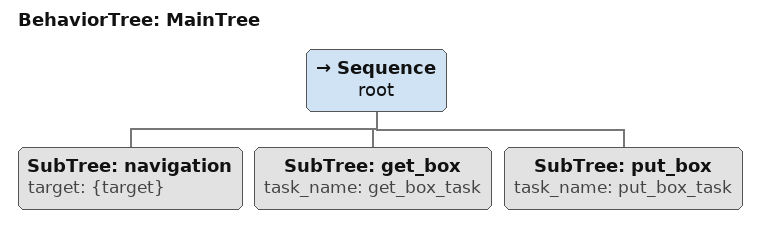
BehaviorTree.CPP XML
<root BTCPP_format="4" >
    <include path="sub_trees/navigation.xml"/>
    <include path="sub_trees/get_box.xml"/>
    <include path="sub_trees/put_box.xml"/>
     <BehaviorTree ID="MainTree">
        <Sequence name="root">
            <SubTree ID="navigation" target="{target}"/>
            <SubTree ID="get_box" task_name="get_box_task"/>
            <SubTree ID="put_box" task_name="put_box_task"/>
        </Sequence>
     </BehaviorTree>
 </root>
